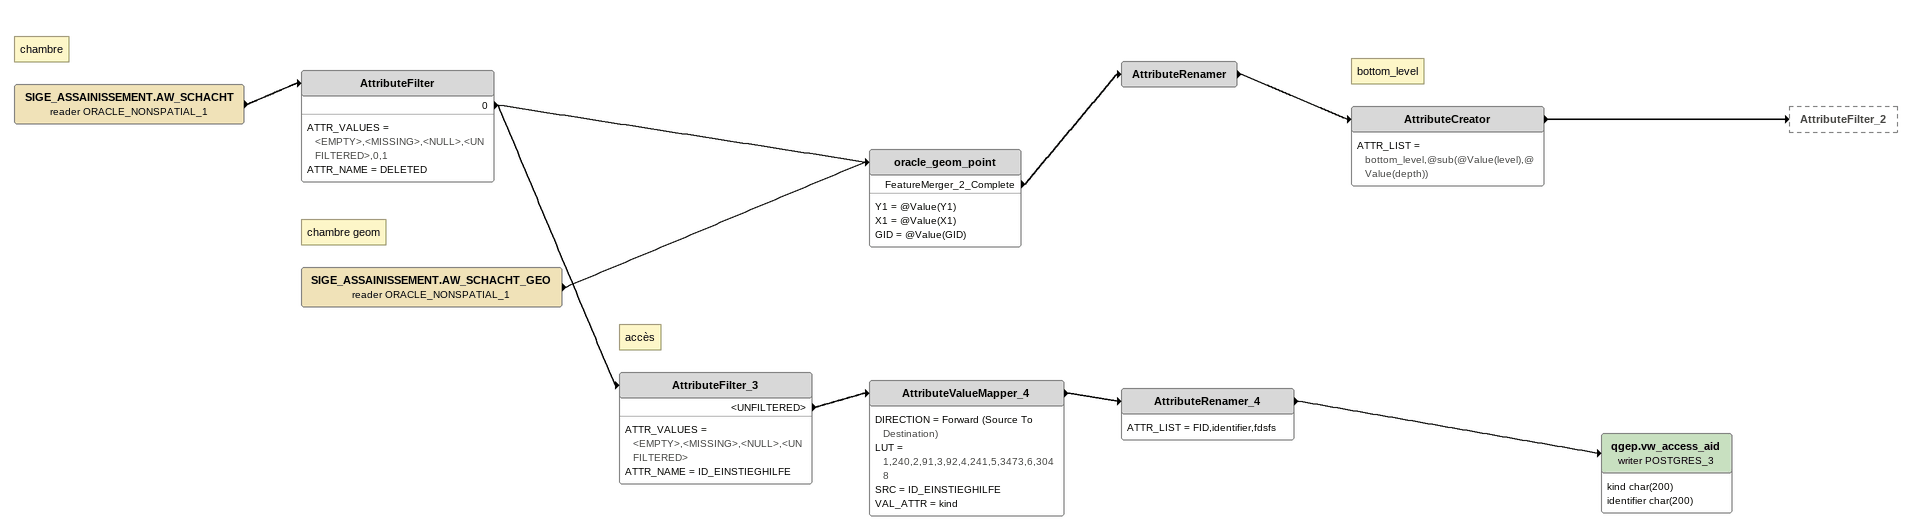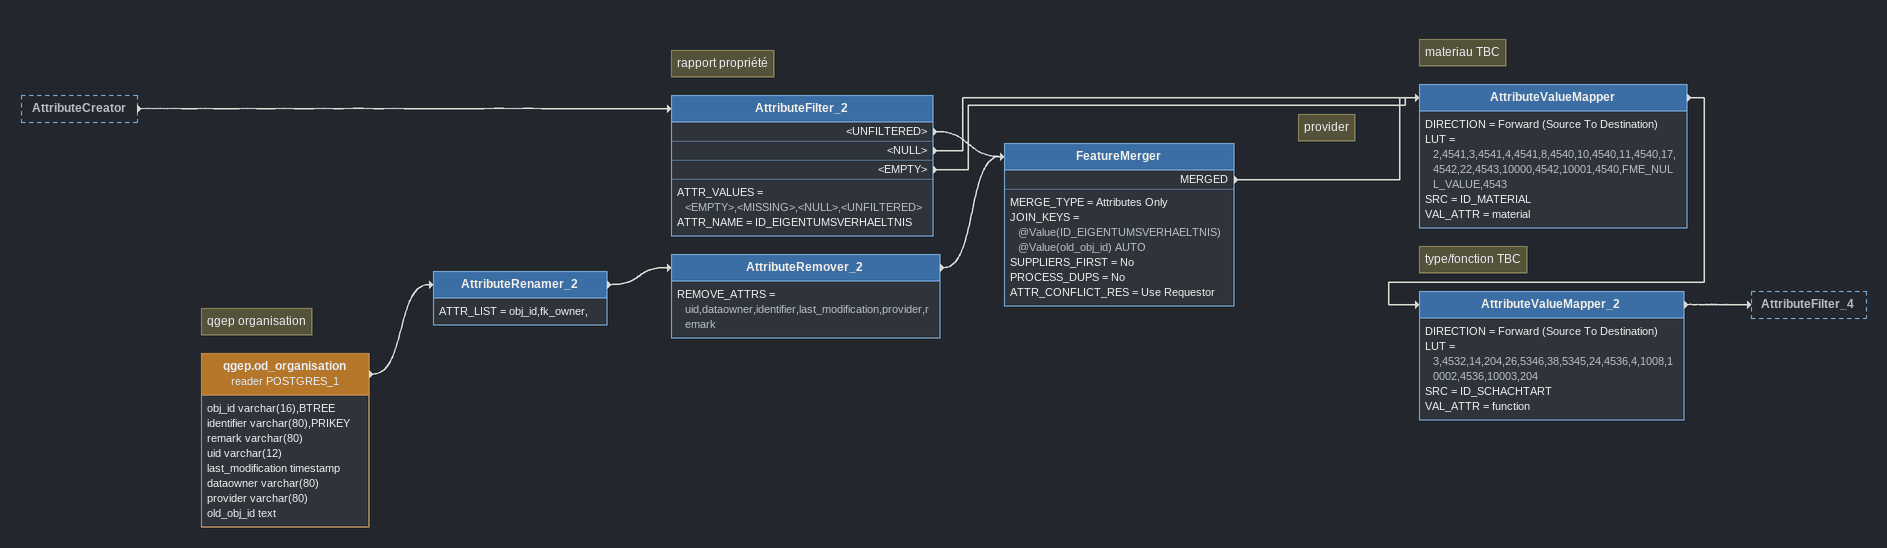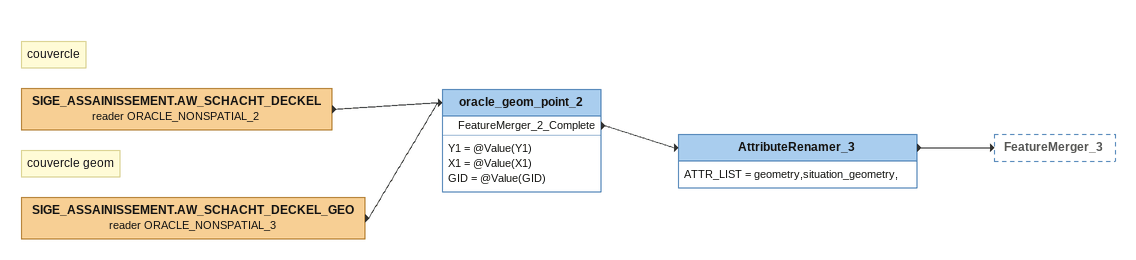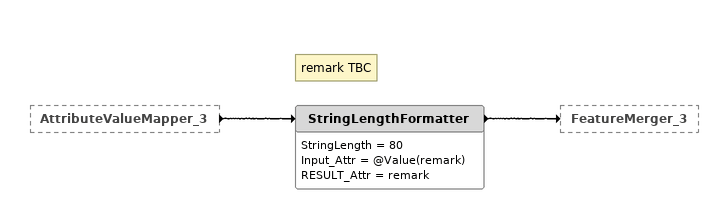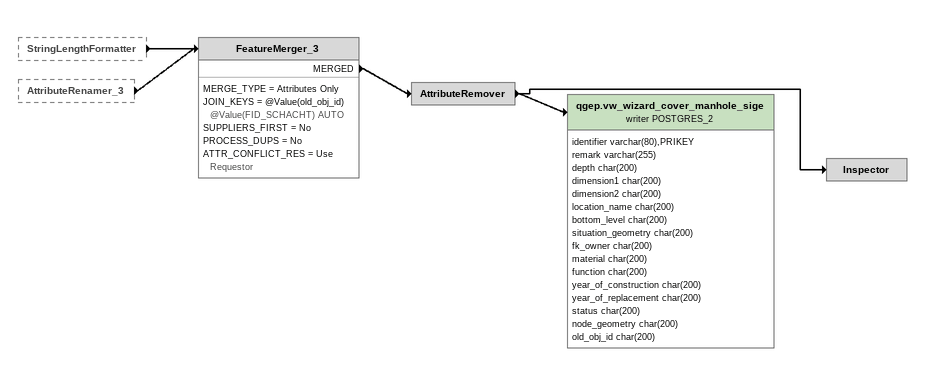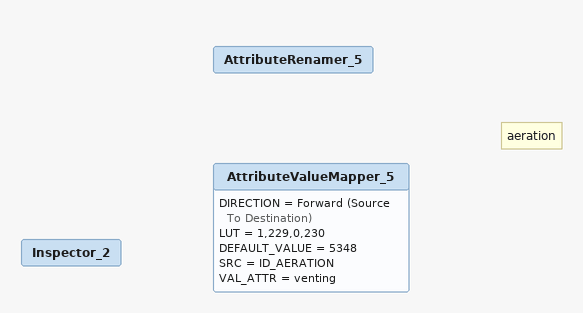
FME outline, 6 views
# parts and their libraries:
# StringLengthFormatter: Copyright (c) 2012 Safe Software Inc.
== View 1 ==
Note: chambre
SIGE_ASSAINISSEMENT.AW_SCHACHT (reader ORACLE_NONSPATIAL_1)
    -> AttributeFilter
AttributeFilter
    ATTR_VALUES = <EMPTY>,<MISSING>,<NULL>,<UNFILTERED>,0,1
    ATTR_NAME = DELETED
    0 -> oracle_geom_point
    0 -> AttributeFilter_3
Note: accès
AttributeFilter_3
    ATTR_VALUES = <EMPTY>,<MISSING>,<NULL>,<UNFILTERED>
    ATTR_NAME = ID_EINSTIEGHILFE
    <UNFILTERED> -> AttributeValueMapper_4
AttributeValueMapper_4
    DIRECTION = Forward (Source To Destination)
    LUT = 1,240,2,91,3,92,4,241,5,3473,6,3048
    SRC = ID_EINSTIEGHILFE
    VAL_ATTR = kind
    -> AttributeRenamer_4
AttributeRenamer_4
    ATTR_LIST = FID,identifier,fdsfs
    -> qgep.vw_access_aid (writer POSTGRES_3)
qgep.vw_access_aid (writer POSTGRES_3)
    attributes: kind char(200), identifier char(200)
Note: chambre geom
SIGE_ASSAINISSEMENT.AW_SCHACHT_GEO (reader ORACLE_NONSPATIAL_1)
    -> oracle_geom_point
oracle_geom_point
    Y1 = @Value(Y1)
    X1 = @Value(X1)
    GID = @Value(GID)
    FeatureMerger_2_Complete -> AttributeRenamer
AttributeRenamer
    -> AttributeCreator
Note: bottom_level
AttributeCreator
    ATTR_LIST = bottom_level,@sub(@Value(level),@Value(depth))
    -> AttributeFilter_2

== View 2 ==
AttributeCreator [outside]
    -> AttributeFilter_2
Note: rapport propriété
AttributeFilter_2
    ATTR_VALUES = <EMPTY>,<MISSING>,<NULL>,<UNFILTERED>
    ATTR_NAME = ID_EIGENTUMSVERHAELTNIS
    <UNFILTERED> -> FeatureMerger
    <NULL> -> AttributeValueMapper
    <EMPTY> -> AttributeValueMapper
Note: qgep organisation
qgep.od_organisation (reader POSTGRES_1)
    attributes: obj_id varchar(16),BTREE, identifier varchar(80),PRIKEY, remark varchar(80), uid varchar(12), last_modification timestamp, dataowner varchar(80), provider varchar(80), old_obj_id text
    -> AttributeRenamer_2
AttributeRenamer_2
    ATTR_LIST = obj_id,fk_owner,
    -> AttributeRemover_2
AttributeRemover_2
    REMOVE_ATTRS = uid,dataowner,identifier,last_modification,provider,remark
    -> FeatureMerger
Note: provider
FeatureMerger
    MERGE_TYPE = Attributes Only
    JOIN_KEYS = @Value(ID_EIGENTUMSVERHAELTNIS) @Value(old_obj_id) AUTO
    SUPPLIERS_FIRST = No
    PROCESS_DUPS = No
    ATTR_CONFLICT_RES = Use Requestor
    MERGED -> AttributeValueMapper
Note: materiau TBC
AttributeValueMapper
    DIRECTION = Forward (Source To Destination)
    LUT = 2,4541,3,4541,4,4541,8,4540,10,4540,11,4540,17,4542,22,4543,10000,4542,10001,4540,FME_NULL_VALUE,4543
    SRC = ID_MATERIAL
    VAL_ATTR = material
    -> AttributeValueMapper_2
Note: type/fonction TBC
AttributeValueMapper_2
    DIRECTION = Forward (Source To Destination)
    LUT = 3,4532,14,204,26,5346,38,5345,24,4536,4,1008,10002,4536,10003,204
    SRC = ID_SCHACHTART
    VAL_ATTR = function
    -> AttributeFilter_4

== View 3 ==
Note: couvercle
SIGE_ASSAINISSEMENT.AW_SCHACHT_DECKEL (reader ORACLE_NONSPATIAL_2)
    -> oracle_geom_point_2
Note: couvercle geom
SIGE_ASSAINISSEMENT.AW_SCHACHT_DECKEL_GEO (reader ORACLE_NONSPATIAL_3)
    -> oracle_geom_point_2
oracle_geom_point_2
    Y1 = @Value(Y1)
    X1 = @Value(X1)
    GID = @Value(GID)
    FeatureMerger_2_Complete -> AttributeRenamer_3
AttributeRenamer_3
    ATTR_LIST = geometry,situation_geometry,
    -> FeatureMerger_3

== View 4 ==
AttributeValueMapper_3 [outside]
    -> StringLengthFormatter
Note: remark TBC
StringLengthFormatter
    StringLength = 80
    Input_Attr = @Value(remark)
    RESULT_Attr = remark
    -> FeatureMerger_3

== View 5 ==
StringLengthFormatter [outside]
    -> FeatureMerger_3
AttributeRenamer_3 [outside]
    -> FeatureMerger_3
FeatureMerger_3
    MERGE_TYPE = Attributes Only
    JOIN_KEYS = @Value(old_obj_id) @Value(FID_SCHACHT) AUTO
    SUPPLIERS_FIRST = No
    PROCESS_DUPS = No
    ATTR_CONFLICT_RES = Use Requestor
    MERGED -> AttributeRemover
AttributeRemover
    -> qgep.vw_wizard_cover_manhole_sige (writer POSTGRES_2)
    -> Inspector
qgep.vw_wizard_cover_manhole_sige (writer POSTGRES_2)
    attributes: identifier varchar(80),PRIKEY, remark varchar(255), depth char(200), dimension1 char(200), dimension2 char(200), location_name char(200), bottom_level char(200), situation_geometry char(200), fk_owner char(200), material char(200), function char(200), year_of_construction char(200), year_of_replacement char(200), status char(200), node_geometry char(200), old_obj_id char(200)
Inspector

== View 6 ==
Inspector_2
AttributeRenamer_5
Note: aeration
AttributeValueMapper_5
    DIRECTION = Forward (Source To Destination)
    LUT = 1,229,0,230
    DEFAULT_VALUE = 5348
    SRC = ID_AERATION
    VAL_ATTR = venting
